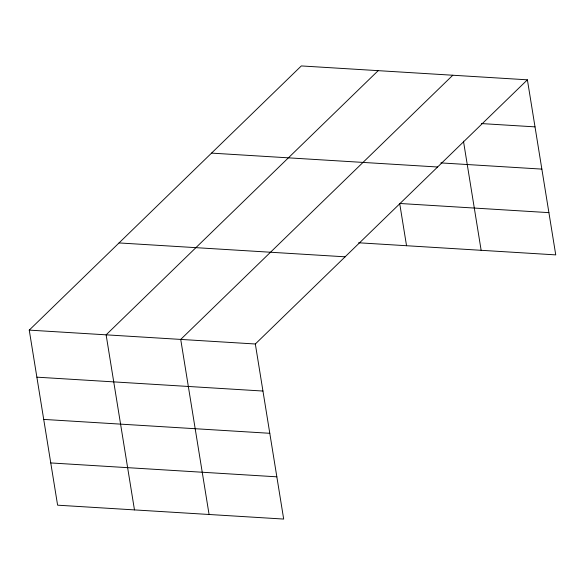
<?xml version="1.0" encoding="UTF-8"?>
<svg xmlns="http://www.w3.org/2000/svg" width="585" height="585" viewBox="0 0 585 585"><rect width="100%" height="100%" fill="white"/><g stroke="black" fill="none" stroke-linecap="round" stroke-linejoin="round"><path stroke-width="0.88" d="M527.392 79.816L255.331 343.995L283.681 519.063L57.608 505.184L29.25 330.115L301.319 65.937L527.392 79.816L555.75 254.884L358.612 242.782M378.181 70.653L106.119 334.839L134.47 509.901M452.79 75.238L180.721 339.417L209.079 514.486M481.338 123.567L535.012 126.865M440.863 162.908L541.856 169.109M211.536 153.116L437.617 166.996M548.905 212.64L399.694 203.478L406.538 245.722M119.033 242.936L345.113 256.815M29.25 330.115L255.331 343.995M36.87 377.164L262.95 391.043M43.714 419.408L269.787 433.295M50.763 462.94L276.844 476.819M463.466 141.16L481.141 250.3"/></g></svg>
